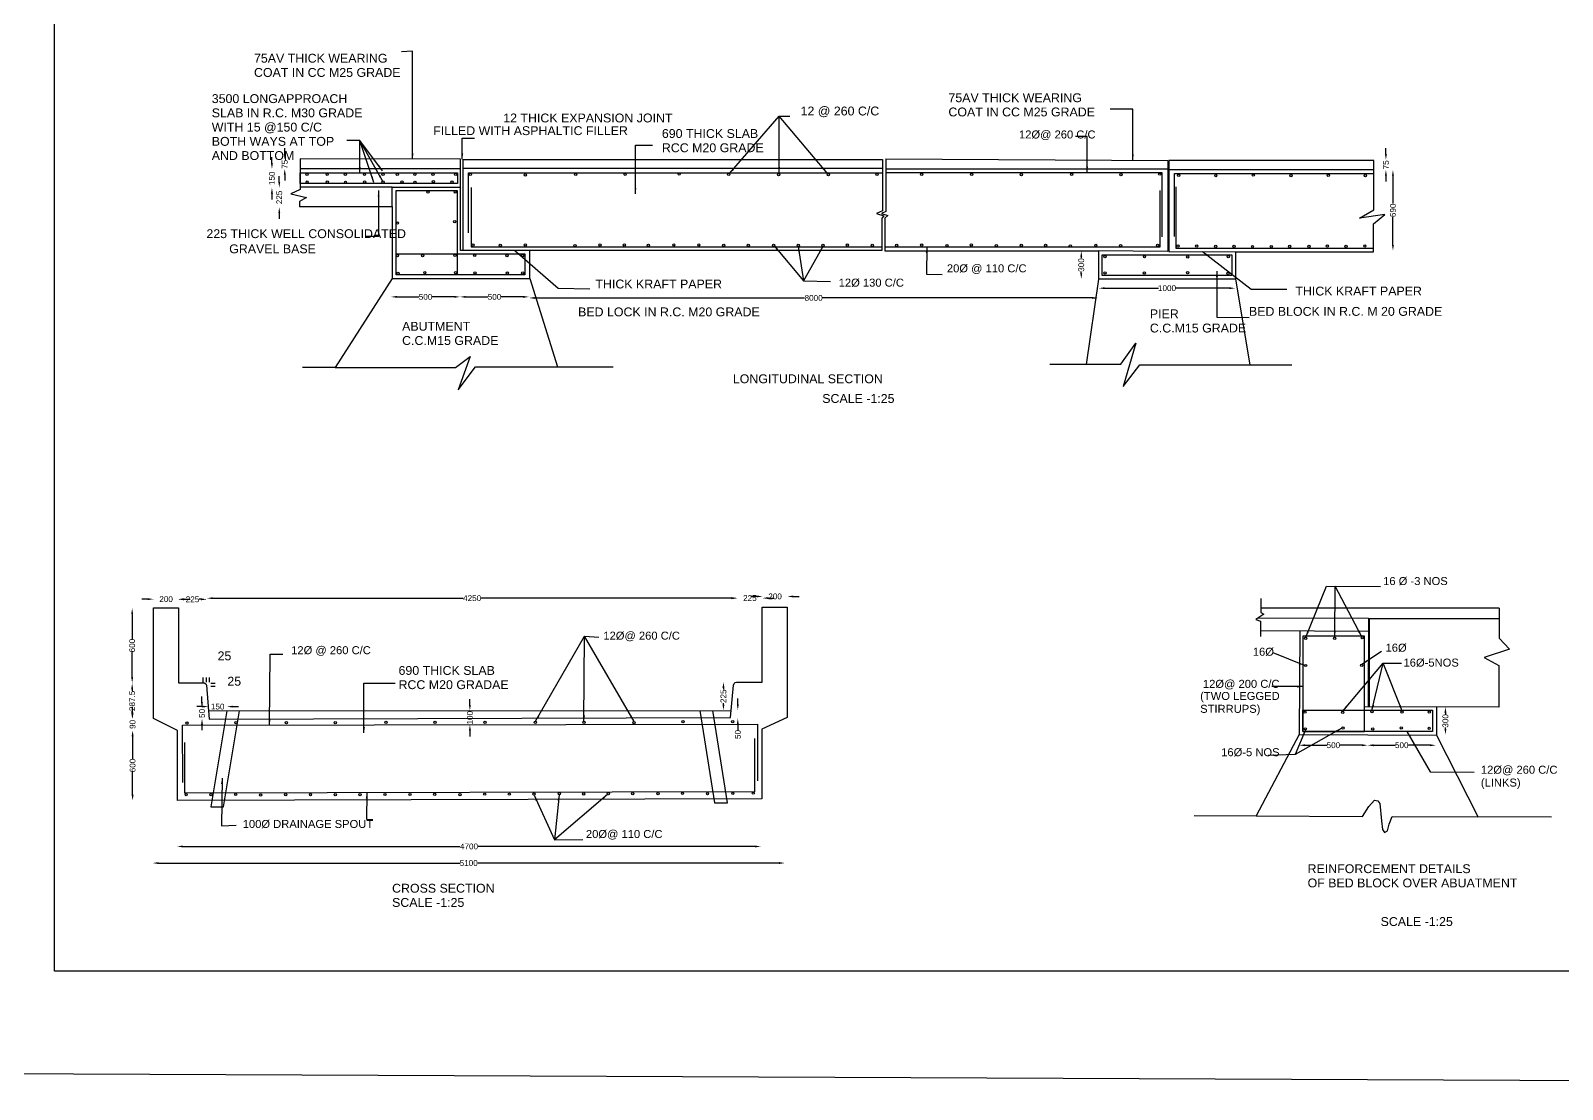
# Model space of a CAD drawing. Header units: metres. Extents: x 6 to 1509, y 1031 to 1740.
# Drawn here: x 300 to 826, y 1031 to 1395 of the extents above; entities that cross this region are included whole.
import ezdxf

# ---------------------------------------------------------------- set-up
doc = ezdxf.new("R2010")
doc.units = ezdxf.units.M
doc.header["$MEASUREMENT"] = 0
for name, color, linetype in [('DIMENSION', 7, 'Continuous'), ('DRAWING', 7, 'Continuous'), ('TEXT', 255, 'Continuous')]:
    doc.layers.add(name, color=color, linetype=linetype)
doc.styles.get("Standard").update_dxf_attribs({"font": 'ARIAL_1.TTF'})
doc.dimstyles.get("Standard").update_dxf_attribs({"dimtxt": 2, "dimasz": 2, "dimexe": 0.18, "dimexo": 0.0625, "dimgap": 0.09, "dimtad": 0, "dimdec": 0, "dimzin": 0, "dimdsep": 46, "dimtxsty": 'Standard', "dimcen": 0, "dimse1": 1, "dimse2": 1, "dimadec": 0, "dimazin": 0, "dimtfac": 1, "dimtdec": 0, "dimtofl": 0, "dimtmove": 0, "dimatfit": 3, "dimfxl": 0, "dimtolj": 1, "dimtzin": 0, "dimarcsym": 0})
picture_1 = doc.add_image_def('image1.jpg', size_in_pixel=(7220, 3381))

# ---------------------------------------------------------------- blocks, each defined once
blk = doc.blocks.new('*D11')
at = {"layer": 'Defpoints', "color": 0, "transparency": 16777216}
for p in [(385.26, 1340.69), (385.29, 1340.69), (385.26, 1333.96)]:
    blk.add_point(p, dxfattribs=at)
at = {"layer": 'DRAWING', "color": 0, "lineweight": -2, "transparency": 16777216}
for p, q in [((385.29, 1342.69), (385.29, 1344.69)), ((385.29, 1331.96), (385.29, 1329.96))]:
    blk.add_line(p, q, dxfattribs=at)
at = {"layer": 'DRAWING', "color": 0, "transparency": 16777216}
for points in [[(384.96, 1342.69), (385.63, 1342.69), (385.29, 1340.69)], [(384.96, 1331.96), (385.63, 1331.96), (385.29, 1333.96)]]:
    blk.add_solid(points, dxfattribs=at)
at = {"layer": 'DRAWING', "color": 0, "transparency": 16777216, "insert": (385.29, 1337.33), "char_height": 2, "attachment_point": 5, "rotation": 90}
blk.add_mtext('\\A1;225', dxfattribs=at)
blk = doc.blocks.new('*D12')
at = {"layer": 'Defpoints', "color": 0, "transparency": 16777216}
for p in [(382.78, 1347.14), (385.29, 1347.14), (385.29, 1340.69)]:
    blk.add_point(p, dxfattribs=at)
at = {"layer": 'DRAWING', "color": 0, "lineweight": -2, "transparency": 16777216}
for p, q in [((382.78, 1349.14), (382.78, 1351.14)), ((382.78, 1338.69), (382.78, 1336.69))]:
    blk.add_line(p, q, dxfattribs=at)
at = {"layer": 'DRAWING', "color": 0, "transparency": 16777216}
for points in [[(382.44, 1349.14), (383.11, 1349.14), (382.78, 1347.14)], [(382.44, 1338.69), (383.11, 1338.69), (382.78, 1340.69)]]:
    blk.add_solid(points, dxfattribs=at)
at = {"layer": 'DRAWING', "color": 0, "transparency": 16777216, "insert": (382.78, 1343.91), "char_height": 2, "attachment_point": 5, "rotation": 90}
blk.add_mtext('\\A1;150', dxfattribs=at)
blk = doc.blocks.new('*D13')
at = {"layer": 'Defpoints', "color": 0, "transparency": 16777216}
for p in [(385.29, 1350.3), (385.29, 1347.14), (387.17, 1350.3)]:
    blk.add_point(p, dxfattribs=at)
at = {"layer": 'DRAWING', "color": 0, "lineweight": -2, "transparency": 16777216}
for p, q in [((387.17, 1352.3), (387.17, 1354.3)), ((387.17, 1345.14), (387.17, 1343.14))]:
    blk.add_line(p, q, dxfattribs=at)
at = {"layer": 'DRAWING', "color": 0, "transparency": 16777216}
for points in [[(386.84, 1352.3), (387.51, 1352.3), (387.17, 1350.3)], [(386.84, 1345.14), (387.51, 1345.14), (387.17, 1347.14)]]:
    blk.add_solid(points, dxfattribs=at)
at = {"layer": 'DRAWING', "color": 0, "transparency": 16777216, "insert": (387.17, 1348.72), "char_height": 2, "attachment_point": 5, "rotation": 90}
blk.add_mtext('\\A1;75', dxfattribs=at)
blk = doc.blocks.new('*D14')
at = {"layer": 'Defpoints', "color": 0, "transparency": 16777216}
for p in [(423.7, 1303.35), (447.34, 1303.35), (447.34, 1303.2)]:
    blk.add_point(p, dxfattribs=at)
at = {"layer": 'DRAWING', "color": 0, "lineweight": -2, "transparency": 16777216}
for p, q in [((425.7, 1303.2), (433.23, 1303.2)), ((445.34, 1303.2), (437.82, 1303.2))]:
    blk.add_line(p, q, dxfattribs=at)
at = {"layer": 'DRAWING', "color": 0, "transparency": 16777216}
for points in [[(425.7, 1303.54), (425.7, 1302.87), (423.7, 1303.2)], [(445.34, 1303.54), (445.34, 1302.87), (447.34, 1303.2)]]:
    blk.add_solid(points, dxfattribs=at)
at = {"layer": 'DRAWING', "color": 0, "transparency": 16777216, "insert": (435.52, 1303.2), "char_height": 2, "attachment_point": 5}
blk.add_mtext('\\A1;500', dxfattribs=at)
blk = doc.blocks.new('*D15')
at = {"layer": 'Defpoints', "color": 0, "transparency": 16777216}
for p in [(447.34, 1303.35), (471.02, 1303.35), (471.02, 1303.2)]:
    blk.add_point(p, dxfattribs=at)
at = {"layer": 'DRAWING', "color": 0, "lineweight": -2, "transparency": 16777216}
for p, q in [((449.34, 1303.2), (456.89, 1303.2)), ((469.02, 1303.2), (461.48, 1303.2))]:
    blk.add_line(p, q, dxfattribs=at)
at = {"layer": 'DRAWING', "color": 0, "transparency": 16777216}
for points in [[(449.34, 1303.54), (449.34, 1302.87), (447.34, 1303.2)], [(469.02, 1303.54), (469.02, 1302.87), (471.02, 1303.2)]]:
    blk.add_solid(points, dxfattribs=at)
at = {"layer": 'DRAWING', "color": 0, "transparency": 16777216, "insert": (459.18, 1303.2), "char_height": 2, "attachment_point": 5}
blk.add_mtext('\\A1;500', dxfattribs=at)
blk = doc.blocks.new('*D16')
at = {"layer": 'Defpoints', "color": 0, "transparency": 16777216}
for p in [(471.02, 1303.35), (666.44, 1303.35), (666.44, 1302.83)]:
    blk.add_point(p, dxfattribs=at)
at = {"layer": 'DRAWING', "color": 0, "lineweight": -2, "transparency": 16777216}
for p, q in [((473.02, 1302.83), (565.65, 1302.83)), ((664.44, 1302.83), (571.8, 1302.83))]:
    blk.add_line(p, q, dxfattribs=at)
at = {"layer": 'DRAWING', "color": 0, "transparency": 16777216}
for points in [[(473.02, 1303.16), (473.02, 1302.5), (471.02, 1302.83)], [(664.44, 1303.16), (664.44, 1302.5), (666.44, 1302.83)]]:
    blk.add_solid(points, dxfattribs=at)
at = {"layer": 'DRAWING', "color": 0, "transparency": 16777216, "insert": (568.73, 1302.83), "char_height": 2, "attachment_point": 5}
blk.add_mtext('\\A1;8000', dxfattribs=at)
blk = doc.blocks.new('*D17')
at = {"layer": 'Defpoints', "color": 0, "transparency": 16777216}
for p in [(660.61, 1318.98), (660.61, 1318.98), (660.61, 1309.34)]:
    blk.add_point(p, dxfattribs=at)
at = {"layer": 'DRAWING', "color": 0, "lineweight": -2, "transparency": 16777216}
for p, q in [((660.61, 1316.98), (660.61, 1316.46)), ((660.61, 1311.34), (660.61, 1311.87))]:
    blk.add_line(p, q, dxfattribs=at)
at = {"layer": 'DRAWING', "color": 0, "transparency": 16777216}
for points in [[(660.28, 1316.98), (660.94, 1316.98), (660.61, 1318.98)], [(660.28, 1311.34), (660.94, 1311.34), (660.61, 1309.34)]]:
    blk.add_solid(points, dxfattribs=at)
at = {"layer": 'DRAWING', "color": 0, "transparency": 16777216, "insert": (660.61, 1314.16), "char_height": 2, "attachment_point": 5, "rotation": 90}
blk.add_mtext('\\A1;300', dxfattribs=at)
blk = doc.blocks.new('*D18')
at = {"layer": 'Defpoints', "color": 0, "transparency": 16777216}
for p in [(666.63, 1306.19), (713.47, 1306.19), (713.47, 1306.18)]:
    blk.add_point(p, dxfattribs=at)
at = {"layer": 'DRAWING', "color": 0, "lineweight": -2, "transparency": 16777216}
for p, q in [((668.63, 1306.18), (687.07, 1306.18)), ((711.47, 1306.18), (693.03, 1306.18))]:
    blk.add_line(p, q, dxfattribs=at)
at = {"layer": 'DRAWING', "color": 0, "transparency": 16777216}
for points in [[(668.63, 1306.52), (668.63, 1305.85), (666.63, 1306.18)], [(711.47, 1306.52), (711.47, 1305.85), (713.47, 1306.18)]]:
    blk.add_solid(points, dxfattribs=at)
at = {"layer": 'DRAWING', "color": 0, "transparency": 16777216, "insert": (690.05, 1306.18), "char_height": 2, "attachment_point": 5}
blk.add_mtext('\\A1;1000', dxfattribs=at)
blk = doc.blocks.new('*D19')
at = {"layer": 'Defpoints', "color": 0, "transparency": 16777216}
for p in [(767.54, 1346.79), (767.6, 1346.79), (767.54, 1319.04)]:
    blk.add_point(p, dxfattribs=at)
at = {"layer": 'DRAWING', "color": 0, "lineweight": -2, "transparency": 16777216}
for p, q in [((767.6, 1344.79), (767.6, 1335.22)), ((767.6, 1321.04), (767.6, 1330.61))]:
    blk.add_line(p, q, dxfattribs=at)
at = {"layer": 'DRAWING', "color": 0, "transparency": 16777216}
for points in [[(767.27, 1344.79), (767.93, 1344.79), (767.6, 1346.79)], [(767.27, 1321.04), (767.93, 1321.04), (767.6, 1319.04)]]:
    blk.add_solid(points, dxfattribs=at)
at = {"layer": 'DRAWING', "color": 0, "transparency": 16777216, "insert": (767.6, 1332.92), "char_height": 2, "attachment_point": 5, "rotation": 90}
blk.add_mtext('\\A1;690', dxfattribs=at)
blk = doc.blocks.new('*D20')
at = {"layer": 'Defpoints', "color": 0, "transparency": 16777216}
for p in [(765.19, 1350.27), (767.54, 1350.27), (767.54, 1346.79)]:
    blk.add_point(p, dxfattribs=at)
at = {"layer": 'DRAWING', "color": 0, "lineweight": -2, "transparency": 16777216}
for p, q in [((765.19, 1352.27), (765.19, 1354.27)), ((765.19, 1344.79), (765.19, 1342.79))]:
    blk.add_line(p, q, dxfattribs=at)
at = {"layer": 'DRAWING', "color": 0, "transparency": 16777216}
for points in [[(764.85, 1352.27), (765.52, 1352.27), (765.19, 1350.27)], [(764.85, 1344.79), (765.52, 1344.79), (765.19, 1346.79)]]:
    blk.add_solid(points, dxfattribs=at)
at = {"layer": 'DRAWING', "color": 0, "transparency": 16777216, "insert": (765.19, 1348.53), "char_height": 2, "attachment_point": 5, "rotation": 90}
blk.add_mtext('\\A1;75', dxfattribs=at)
blk = doc.blocks.new('*D21')
at = {"layer": 'Defpoints', "color": 0, "transparency": 16777216}
for p in [(334.63, 1154.37), (334.94, 1154.37), (334.63, 1130.24)]:
    blk.add_point(p, dxfattribs=at)
at = {"layer": 'DRAWING', "color": 0, "lineweight": -2, "transparency": 16777216}
for p, q in [((334.94, 1152.37), (334.94, 1144.6)), ((334.94, 1132.24), (334.94, 1140))]:
    blk.add_line(p, q, dxfattribs=at)
at = {"layer": 'DRAWING', "color": 0, "transparency": 16777216}
for points in [[(334.61, 1152.37), (335.28, 1152.37), (334.94, 1154.37)], [(334.61, 1132.24), (335.28, 1132.24), (334.94, 1130.24)]]:
    blk.add_solid(points, dxfattribs=at)
at = {"layer": 'DRAWING', "color": 0, "transparency": 16777216, "insert": (334.94, 1142.3), "char_height": 2, "attachment_point": 5, "rotation": 90}
blk.add_mtext('\\A1;600', dxfattribs=at)
blk = doc.blocks.new('*D22')
at = {"layer": 'Defpoints', "color": 0, "transparency": 16777216}
for p in [(334.94, 1158.47), (334.94, 1158.47), (334.94, 1154.37)]:
    blk.add_point(p, dxfattribs=at)
at = {"layer": 'DRAWING', "color": 0, "lineweight": -2, "transparency": 16777216}
for p, q in [((334.94, 1160.47), (334.94, 1162.47)), ((334.94, 1152.37), (334.94, 1150.37))]:
    blk.add_line(p, q, dxfattribs=at)
at = {"layer": 'DRAWING', "color": 0, "transparency": 16777216}
for points in [[(334.61, 1160.47), (335.28, 1160.47), (334.94, 1158.47)], [(334.61, 1152.37), (335.28, 1152.37), (334.94, 1154.37)]]:
    blk.add_solid(points, dxfattribs=at)
at = {"layer": 'DRAWING', "color": 0, "transparency": 16777216, "insert": (334.94, 1156.42), "char_height": 2, "attachment_point": 5, "rotation": 90}
blk.add_mtext('\\A1;90', dxfattribs=at)
blk = doc.blocks.new('*D23')
at = {"layer": 'Defpoints', "color": 0, "transparency": 16777216}
for p in [(334.8, 1170.5), (334.94, 1170.5), (334.94, 1158.47)]:
    blk.add_point(p, dxfattribs=at)
at = {"layer": 'DRAWING', "color": 0, "lineweight": -2, "transparency": 16777216}
for p, q in [((334.8, 1168.5), (334.8, 1167.98)), ((334.8, 1160.47), (334.8, 1161))]:
    blk.add_line(p, q, dxfattribs=at)
at = {"layer": 'DRAWING', "color": 0, "transparency": 16777216}
for points in [[(334.47, 1168.5), (335.13, 1168.5), (334.8, 1170.5)], [(334.47, 1160.47), (335.13, 1160.47), (334.8, 1158.47)]]:
    blk.add_solid(points, dxfattribs=at)
at = {"layer": 'DRAWING', "color": 0, "transparency": 16777216, "insert": (334.8, 1164.49), "char_height": 2, "attachment_point": 5, "rotation": 90}
blk.add_mtext('\\A1;287.5', dxfattribs=at)
blk = doc.blocks.new('*D24')
at = {"layer": 'Defpoints', "color": 0, "transparency": 16777216}
for p in [(334.8, 1196.31), (334.82, 1196.31), (334.82, 1170.64)]:
    blk.add_point(p, dxfattribs=at)
at = {"layer": 'DRAWING', "color": 0, "lineweight": -2, "transparency": 16777216}
for p, q in [((334.8, 1194.31), (334.8, 1185.78)), ((334.8, 1172.64), (334.8, 1181.17))]:
    blk.add_line(p, q, dxfattribs=at)
at = {"layer": 'DRAWING', "color": 0, "transparency": 16777216}
for points in [[(334.47, 1194.31), (335.13, 1194.31), (334.8, 1196.31)], [(334.47, 1172.64), (335.13, 1172.64), (334.8, 1170.64)]]:
    blk.add_solid(points, dxfattribs=at)
at = {"layer": 'DRAWING', "color": 0, "transparency": 16777216, "insert": (334.8, 1183.48), "char_height": 2, "attachment_point": 5, "rotation": 90}
blk.add_mtext('\\A1;600', dxfattribs=at)
blk = doc.blocks.new('*D25')
at = {"layer": 'Defpoints', "color": 0, "transparency": 16777216}
for p in [(342.16, 1199.42), (350.74, 1199.42), (350.74, 1199.42)]:
    blk.add_point(p, dxfattribs=at)
at = {"layer": 'DRAWING', "color": 0, "lineweight": -2, "transparency": 16777216}
for p, q in [((340.16, 1199.42), (338.16, 1199.42)), ((352.74, 1199.42), (354.74, 1199.42))]:
    blk.add_line(p, q, dxfattribs=at)
at = {"layer": 'DRAWING', "color": 0, "transparency": 16777216}
for points in [[(340.16, 1199.76), (340.16, 1199.09), (342.16, 1199.42)], [(352.74, 1199.76), (352.74, 1199.09), (350.74, 1199.42)]]:
    blk.add_solid(points, dxfattribs=at)
at = {"layer": 'DRAWING', "color": 0, "transparency": 16777216, "insert": (346.45, 1199.42), "char_height": 2, "attachment_point": 5}
blk.add_mtext('\\A1;200', dxfattribs=at)
blk = doc.blocks.new('*D26')
at = {"layer": 'Defpoints', "color": 0, "transparency": 16777216}
for p in [(350.55, 1199.45), (360.48, 1199.45), (360.48, 1199.36)]:
    blk.add_point(p, dxfattribs=at)
at = {"layer": 'DRAWING', "color": 0, "lineweight": -2, "transparency": 16777216}
for p, q in [((352.55, 1199.36), (353.19, 1199.36)), ((358.48, 1199.36), (357.84, 1199.36))]:
    blk.add_line(p, q, dxfattribs=at)
at = {"layer": 'DRAWING', "color": 0, "transparency": 16777216}
for points in [[(352.55, 1199.69), (352.55, 1199.02), (350.55, 1199.36)], [(358.48, 1199.69), (358.48, 1199.02), (360.48, 1199.36)]]:
    blk.add_solid(points, dxfattribs=at)
at = {"layer": 'DRAWING', "color": 0, "transparency": 16777216, "insert": (355.51, 1199.36), "char_height": 2, "attachment_point": 5}
blk.add_mtext('\\A1;225', dxfattribs=at)
blk = doc.blocks.new('*D27')
at = {"layer": 'Defpoints', "color": 0, "transparency": 16777216}
for p in [(360.48, 1199.36), (542.53, 1199.74), (542.53, 1199.36)]:
    blk.add_point(p, dxfattribs=at)
at = {"layer": 'DRAWING', "color": 0, "lineweight": -2, "transparency": 16777216}
for p, q in [((362.48, 1199.74), (448.39, 1199.74)), ((540.53, 1199.74), (454.62, 1199.74))]:
    blk.add_line(p, q, dxfattribs=at)
at = {"layer": 'DRAWING', "color": 0, "transparency": 16777216}
for points in [[(362.48, 1200.07), (362.48, 1199.41), (360.48, 1199.74)], [(540.53, 1200.07), (540.53, 1199.41), (542.53, 1199.74)]]:
    blk.add_solid(points, dxfattribs=at)
at = {"layer": 'DRAWING', "color": 0, "transparency": 16777216, "insert": (451.5, 1199.74), "char_height": 2, "attachment_point": 5}
blk.add_mtext('\\A1;4250', dxfattribs=at)
blk = doc.blocks.new('*D28')
at = {"layer": 'Defpoints', "color": 0, "transparency": 16777216}
for p in [(542.53, 1199.74), (551.18, 1199.79), (551.18, 1199.74)]:
    blk.add_point(p, dxfattribs=at)
at = {"layer": 'DRAWING', "color": 0, "lineweight": -2, "transparency": 16777216}
for p, q in [((540.53, 1199.79), (538.53, 1199.79)), ((553.18, 1199.79), (555.18, 1199.79))]:
    blk.add_line(p, q, dxfattribs=at)
at = {"layer": 'DRAWING', "color": 0, "transparency": 16777216}
for points in [[(540.53, 1200.12), (540.53, 1199.45), (542.53, 1199.79)], [(553.18, 1200.12), (553.18, 1199.45), (551.18, 1199.79)]]:
    blk.add_solid(points, dxfattribs=at)
at = {"layer": 'DRAWING', "color": 0, "transparency": 16777216, "insert": (546.86, 1199.79), "char_height": 2, "attachment_point": 5}
blk.add_mtext('\\A1;225', dxfattribs=at)
blk = doc.blocks.new('*D29')
at = {"layer": 'Defpoints', "color": 0, "transparency": 16777216}
for p in [(551.23, 1199.78), (559.76, 1200.35), (559.76, 1199.78)]:
    blk.add_point(p, dxfattribs=at)
at = {"layer": 'DRAWING', "color": 0, "lineweight": -2, "transparency": 16777216}
for p, q in [((549.23, 1200.35), (547.23, 1200.35)), ((561.76, 1200.35), (563.76, 1200.35))]:
    blk.add_line(p, q, dxfattribs=at)
at = {"layer": 'DRAWING', "color": 0, "transparency": 16777216}
for points in [[(549.23, 1200.68), (549.23, 1200.01), (551.23, 1200.35)], [(561.76, 1200.68), (561.76, 1200.01), (559.76, 1200.35)]]:
    blk.add_solid(points, dxfattribs=at)
at = {"layer": 'DRAWING', "color": 0, "transparency": 16777216, "insert": (555.5, 1200.35), "char_height": 2, "attachment_point": 5}
blk.add_mtext('\\A1;200', dxfattribs=at)
blk = doc.blocks.new('*D30')
at = {"layer": 'Defpoints', "color": 0, "transparency": 16777216}
for p in [(537.48, 1170.92), (537.78, 1170.92), (537.48, 1161.24)]:
    blk.add_point(p, dxfattribs=at)
at = {"layer": 'DRAWING', "color": 0, "lineweight": -2, "transparency": 16777216}
for p, q in [((537.78, 1168.92), (537.78, 1168.4)), ((537.78, 1163.24), (537.78, 1163.76))]:
    blk.add_line(p, q, dxfattribs=at)
at = {"layer": 'DRAWING', "color": 0, "transparency": 16777216}
for points in [[(537.44, 1168.92), (538.11, 1168.92), (537.78, 1170.92)], [(537.44, 1163.24), (538.11, 1163.24), (537.78, 1161.24)]]:
    blk.add_solid(points, dxfattribs=at)
at = {"layer": 'DRAWING', "color": 0, "transparency": 16777216, "insert": (537.78, 1166.08), "char_height": 2, "attachment_point": 5, "rotation": 90}
blk.add_mtext('\\A1;225', dxfattribs=at)
blk = doc.blocks.new('*D31')
at = {"layer": 'Defpoints', "color": 0, "transparency": 16777216}
for p in [(542.71, 1158.47), (542.9, 1161.35), (543.04, 1158.47)]:
    blk.add_point(p, dxfattribs=at)
at = {"layer": 'DRAWING', "color": 0, "lineweight": -2, "transparency": 16777216}
for p, q in [((542.71, 1163.35), (542.71, 1165.35)), ((542.71, 1156.47), (542.71, 1154.47))]:
    blk.add_line(p, q, dxfattribs=at)
at = {"layer": 'DRAWING', "color": 0, "transparency": 16777216}
for points in [[(542.37, 1163.35), (543.04, 1163.35), (542.71, 1161.35)], [(542.37, 1156.47), (543.04, 1156.47), (542.71, 1158.47)]]:
    blk.add_solid(points, dxfattribs=at)
at = {"layer": 'DRAWING', "color": 0, "transparency": 16777216, "insert": (542.71, 1152.95), "char_height": 2, "attachment_point": 5, "rotation": 90}
blk.add_mtext('\\A1;50', dxfattribs=at)
blk = doc.blocks.new('*D32')
at = {"layer": 'Defpoints', "color": 0, "transparency": 16777216}
for p in [(450.76, 1161.13), (450.74, 1156.29), (450.77, 1156.29)]:
    blk.add_point(p, dxfattribs=at)
at = {"layer": 'DRAWING', "color": 0, "lineweight": -2, "transparency": 16777216}
for p, q in [((450.74, 1163.13), (450.74, 1165.13)), ((450.74, 1154.29), (450.74, 1152.29))]:
    blk.add_line(p, q, dxfattribs=at)
at = {"layer": 'DRAWING', "color": 0, "transparency": 16777216}
for points in [[(450.4, 1163.13), (451.07, 1163.13), (450.74, 1161.13)], [(450.4, 1154.29), (451.07, 1154.29), (450.74, 1156.29)]]:
    blk.add_solid(points, dxfattribs=at)
at = {"layer": 'DRAWING', "color": 0, "transparency": 16777216, "insert": (450.74, 1158.71), "char_height": 2, "attachment_point": 5, "rotation": 90}
blk.add_mtext('\\A1;100', dxfattribs=at)
blk = doc.blocks.new('*D33')
at = {"layer": 'Defpoints', "color": 0, "transparency": 16777216}
for p in [(358.6, 1161.97), (358.6, 1158.38), (358.77, 1158.38)]:
    blk.add_point(p, dxfattribs=at)
at = {"layer": 'DRAWING', "color": 0, "lineweight": -2, "transparency": 16777216}
for p, q in [((358.77, 1163.97), (358.77, 1165.97)), ((358.77, 1156.38), (358.77, 1154.38))]:
    blk.add_line(p, q, dxfattribs=at)
at = {"layer": 'DRAWING', "color": 0, "transparency": 16777216}
for points in [[(358.44, 1163.97), (359.1, 1163.97), (358.77, 1161.97)], [(358.44, 1156.38), (359.1, 1156.38), (358.77, 1158.38)]]:
    blk.add_solid(points, dxfattribs=at)
at = {"layer": 'DRAWING', "color": 0, "transparency": 16777216, "insert": (358.77, 1160.17), "char_height": 2, "attachment_point": 5, "rotation": 90}
blk.add_mtext('\\A1;50', dxfattribs=at)
blk = doc.blocks.new('*D34')
at = {"layer": 'Defpoints', "color": 0, "transparency": 16777216}
for p in [(360.96, 1162.11), (367.34, 1162.53), (367.34, 1162.11)]:
    blk.add_point(p, dxfattribs=at)
at = {"layer": 'DRAWING', "color": 0, "lineweight": -2, "transparency": 16777216}
for p, q in [((358.96, 1162.53), (356.96, 1162.53)), ((369.34, 1162.53), (371.34, 1162.53))]:
    blk.add_line(p, q, dxfattribs=at)
at = {"layer": 'DRAWING', "color": 0, "transparency": 16777216}
for points in [[(358.96, 1162.86), (358.96, 1162.19), (360.96, 1162.53)], [(369.34, 1162.86), (369.34, 1162.19), (367.34, 1162.53)]]:
    blk.add_solid(points, dxfattribs=at)
at = {"layer": 'DRAWING', "color": 0, "transparency": 16777216, "insert": (364.15, 1162.53), "char_height": 2, "attachment_point": 5}
blk.add_mtext('\\A1;150', dxfattribs=at)
blk = doc.blocks.new('*D35')
at = {"layer": 'Defpoints', "color": 0, "transparency": 16777216}
for p in [(735.39, 1149.36), (758.93, 1149.36), (758.93, 1149.26)]:
    blk.add_point(p, dxfattribs=at)
at = {"layer": 'DRAWING', "color": 0, "lineweight": -2, "transparency": 16777216}
for p, q in [((737.39, 1149.26), (744.87, 1149.26)), ((756.93, 1149.26), (749.46, 1149.26))]:
    blk.add_line(p, q, dxfattribs=at)
at = {"layer": 'DRAWING', "color": 0, "transparency": 16777216}
for points in [[(737.39, 1149.59), (737.39, 1148.92), (735.39, 1149.26)], [(756.93, 1149.59), (756.93, 1148.92), (758.93, 1149.26)]]:
    blk.add_solid(points, dxfattribs=at)
at = {"layer": 'DRAWING', "color": 0, "transparency": 16777216, "insert": (747.16, 1149.26), "char_height": 2, "attachment_point": 5}
blk.add_mtext('\\A1;500', dxfattribs=at)
blk = doc.blocks.new('*D36')
at = {"layer": 'Defpoints', "color": 0, "transparency": 16777216}
for p in [(758.93, 1149.36), (782.31, 1149.36), (782.31, 1149.26)]:
    blk.add_point(p, dxfattribs=at)
at = {"layer": 'DRAWING', "color": 0, "lineweight": -2, "transparency": 16777216}
for p, q in [((760.93, 1149.26), (768.32, 1149.26)), ((780.31, 1149.26), (772.92, 1149.26))]:
    blk.add_line(p, q, dxfattribs=at)
at = {"layer": 'DRAWING', "color": 0, "transparency": 16777216}
for points in [[(760.93, 1149.59), (760.93, 1148.92), (758.93, 1149.26)], [(780.31, 1149.59), (780.31, 1148.92), (782.31, 1149.26)]]:
    blk.add_solid(points, dxfattribs=at)
at = {"layer": 'DRAWING', "color": 0, "transparency": 16777216, "insert": (770.62, 1149.26), "char_height": 2, "attachment_point": 5}
blk.add_mtext('\\A1;500', dxfattribs=at)
blk = doc.blocks.new('*D37')
at = {"layer": 'Defpoints', "color": 0, "transparency": 16777216}
for p in [(785.62, 1162.38), (785.62, 1162.38), (785.58, 1152.86)]:
    blk.add_point(p, dxfattribs=at)
at = {"layer": 'DRAWING', "color": 0, "lineweight": -2, "transparency": 16777216}
for p, q in [((785.62, 1160.38), (785.62, 1159.92)), ((785.62, 1154.86), (785.62, 1155.33))]:
    blk.add_line(p, q, dxfattribs=at)
at = {"layer": 'DRAWING', "color": 0, "transparency": 16777216}
for points in [[(785.29, 1160.38), (785.95, 1160.38), (785.62, 1162.38)], [(785.29, 1154.86), (785.95, 1154.86), (785.62, 1152.86)]]:
    blk.add_solid(points, dxfattribs=at)
at = {"layer": 'DRAWING', "color": 0, "transparency": 16777216, "insert": (785.62, 1157.62), "char_height": 2, "attachment_point": 5, "rotation": 90}
blk.add_mtext('\\A1;300', dxfattribs=at)
blk = doc.blocks.new('*D46')
at = {"layer": 'Defpoints', "color": 0, "transparency": 16777216}
for p in [(350.24, 1114.05), (550.64, 1114.5), (550.64, 1114.05)]:
    blk.add_point(p, dxfattribs=at)
at = {"layer": 'DRAWING', "color": 0, "lineweight": -2, "transparency": 16777216}
for p, q in [((352.24, 1114.5), (447.33, 1114.5)), ((548.64, 1114.5), (453.55, 1114.5))]:
    blk.add_line(p, q, dxfattribs=at)
at = {"layer": 'DRAWING', "color": 0, "transparency": 16777216}
for points in [[(352.24, 1114.83), (352.24, 1114.17), (350.24, 1114.5)], [(548.64, 1114.83), (548.64, 1114.17), (550.64, 1114.5)]]:
    blk.add_solid(points, dxfattribs=at)
at = {"layer": 'DRAWING', "color": 0, "transparency": 16777216, "insert": (450.44, 1114.5), "char_height": 2, "attachment_point": 5}
blk.add_mtext('\\A1;4700', dxfattribs=at)
blk = doc.blocks.new('*D47')
at = {"layer": 'Defpoints', "color": 0, "transparency": 16777216}
for p in [(341.82, 1109.33), (341.82, 1108.81), (558.84, 1109.33)]:
    blk.add_point(p, dxfattribs=at)
at = {"layer": 'DRAWING', "color": 0, "lineweight": -2, "transparency": 16777216}
for p, q in [((343.82, 1108.81), (447.26, 1108.81)), ((556.84, 1108.81), (453.41, 1108.81))]:
    blk.add_line(p, q, dxfattribs=at)
at = {"layer": 'DRAWING', "color": 0, "transparency": 16777216}
for points in [[(343.82, 1109.15), (343.82, 1108.48), (341.82, 1108.81)], [(556.84, 1109.15), (556.84, 1108.48), (558.84, 1108.81)]]:
    blk.add_solid(points, dxfattribs=at)
at = {"layer": 'DRAWING', "color": 0, "transparency": 16777216, "insert": (450.33, 1108.81), "char_height": 2, "attachment_point": 5}
blk.add_mtext('\\A1;5100', dxfattribs=at)

msp = doc.modelspace()

# ---------------------------------------------------------------- linework, layer by layer
at = {"layer": 'DRAWING'}
for points in [[(308.14, 1706.56), (1237.55, 1706.56), (1237.55, 1071.65), (308.14, 1071.65)], [(392.42, 1345.77), (446.49, 1345.77), (446.49, 1342.08), (392.42, 1342.08)], [(425.38, 1339.74), (446.37, 1339.74), (446.37, 1310.78), (425.38, 1310.78)], [(425.38, 1317.96), (469.58, 1317.96), (469.58, 1310.73), (425.38, 1310.73)], [(667.74, 1317.66), (712.35, 1317.66), (712.35, 1310.58), (667.74, 1310.58)], [(736.68, 1154.02), (757.84, 1154.02), (757.84, 1186.72), (736.68, 1186.72)], [(736.68, 1161.33), (781.23, 1161.33), (781.23, 1154.02), (736.68, 1154.02)]]:
    msp.add_lwpolyline(points, close=True, dxfattribs=at)
for points in [[(392.42, 1350.65), (392.42, 1340.04), (389.28, 1338.63), (394.62, 1337.38), (392.19, 1336), (392.19, 1334.25), (424.06, 1334.25), (424.06, 1340.91), (392.42, 1340.91)], [(424.06, 1309.5), (471.32, 1309.5), (471.32, 1319.1), (447.54, 1319.1), (447.54, 1350.43), (392.42, 1350.65)], [(392.42, 1347.24), (447.54, 1347.24)], [(448.33, 1350.42), (448.33, 1319.1)], [(448.33, 1350.42), (592.35, 1350.42), (592.35, 1332.75), (590.36, 1331.8), (592.88, 1330.98), (592.11, 1330.19), (592.11, 1319.11), (471.32, 1319.11)], [(592.35, 1347.24), (448.33, 1347.24)], [(593.5, 1350.64), (593.5, 1332.57), (592, 1331.84), (594.18, 1331.14), (593.21, 1330.18), (593.21, 1318.98), (666.52, 1318.98), (666.52, 1309.33), (662.29, 1279.98)], [(593.5, 1350.64), (690.36, 1350.07)], [(690.36, 1347.04), (593.5, 1347.04)], [(690.36, 1350.07), (690.36, 1318.84), (666.52, 1318.98)], [(718.62, 1279.88), (713.7, 1309.32), (713.7, 1318.71), (760.93, 1318.71), (760.93, 1328.27), (764.86, 1331.49), (756.13, 1330.23), (761.06, 1333.13), (761.06, 1350.07), (690.72, 1350.07), (690.72, 1318.81), (713.7, 1318.71)], [(761.06, 1346.86), (690.72, 1346.86)], [(424.06, 1340.91), (447.54, 1340.91)], [(450.23, 1325.21), (450.23, 1345.79), (592.35, 1345.79)], [(593.5, 1345.87), (688.24, 1345.87), (688.24, 1323.81)], [(692.58, 1323.95), (692.58, 1345.55), (761.06, 1345.55)], [(760.93, 1319.86), (693.23, 1319.86), (693.23, 1340.97)], [(451.13, 1340.79), (451.13, 1320.35), (592.11, 1320.35)], [(687.56, 1339.77), (687.56, 1320.23), (593.21, 1320.23)], [(424.06, 1334.25), (424.06, 1309.5), (404.5, 1278.97), (393.28, 1278.97)], [(471.32, 1309.5), (480.77, 1279.24)], [(713.7, 1309.32), (666.52, 1309.32)], [(649.77, 1280.11), (674.15, 1280.11), (679.29, 1287.33), (674.99, 1272.46), (680.7, 1279.88), (732.91, 1279.88)], [(404.5, 1278.97), (445.75, 1278.97), (450.8, 1282.78), (446.74, 1271.34), (452.68, 1279.24), (499.95, 1279.24)], [(722.23, 1199.65), (722.23, 1194.87), (723.24, 1194.31), (720.57, 1192.49), (722.13, 1191.84), (722.13, 1186.63)], [(342.11, 1196.44), (350.7, 1196.44), (350.7, 1170.67), (359.51, 1170.64), (360.03, 1170.38), (360.37, 1169.93), (361.25, 1158.26), (540.25, 1158.73), (541.24, 1169.86), (541.44, 1170.42), (541.8, 1170.75), (542.22, 1170.87), (551.08, 1170.87), (551.08, 1196.68), (559.6, 1196.68), (559.6, 1158.76), (550.92, 1154.83), (550.92, 1130.83), (350.37, 1130.26), (350.37, 1154.33), (342.07, 1158.47), (342.11, 1196.44)], [(804.06, 1196.27), (722.23, 1196.27)], [(804.06, 1196.27), (804.06, 1186.05), (807.67, 1182.25), (798.88, 1179.44), (803.93, 1176.66), (803.93, 1162.32), (757.77, 1162.48)], [(735.65, 1188.56), (735.38, 1152.94), (720.6, 1124.98)], [(721.32, 1193), (759.17, 1192.85), (759.06, 1162.48)], [(722.13, 1188.61), (759.16, 1188.48)], [(759.53, 1162.48), (759.53, 1192.82), (804.06, 1192.82)], [(359.06, 1172.49), (359.06, 1170.88)], [(360.15, 1172.49), (360.15, 1170.88)], [(361.22, 1172.49), (361.22, 1170.88)], [(361.78, 1170.6), (363.25, 1170.6)], [(361.78, 1169.57), (363.25, 1169.57)], [(782.59, 1162.39), (782.52, 1152.75), (796.88, 1124.61)], [(361.04, 1161.02), (540.47, 1161.24)], [(367.35, 1161.03), (361.77, 1128.12), (366.1, 1128.12), (371.66, 1161.03)], [(529.66, 1161.23), (534.67, 1129.5), (539.15, 1129.5), (534.18, 1161.23)], [(352.14, 1136.51), (352.13, 1156.11), (549.47, 1156.48), (549.45, 1136.99)], [(548.42, 1151.54), (548.42, 1133.23), (352.83, 1132.81), (352.83, 1150.18)], [(735.38, 1152.94), (782.52, 1152.75)], [(699.38, 1125.12), (720.6, 1124.98), (757.18, 1124.84), (759.34, 1128.19), (761.23, 1130.39), (762.43, 1130.19), (763.07, 1129.23), (763.71, 1123.28), (763.99, 1120.36), (764.75, 1119.32), (765.75, 1119.88), (766.31, 1122.12), (767.35, 1124.84), (822.08, 1124.64)]]:
    msp.add_lwpolyline(points, dxfattribs=at)
for centre in [(394.86, 1345.32), (394.87, 1342.64), (401.74, 1345.32), (401.75, 1342.64), (408.02, 1345.26), (408.03, 1342.59), (414.56, 1345.32), (414.57, 1342.65), (420.93, 1345.32), (420.95, 1342.64), (425.79, 1345.27), (427.39, 1342.65), (431.84, 1345.26), (431.85, 1342.59), (438.11, 1345.23), (438.19, 1342.76), (444.6, 1342.62), (445.88, 1345.24), (450.87, 1345.24), (469.8, 1345.08), (487.06, 1345.23), (504.03, 1345.26), (522.58, 1345.36), (539.57, 1345.26), (556.71, 1345.2), (573.83, 1345.2), (590.48, 1345.3), (605.87, 1345.27), (623, 1345.23), (640.04, 1345.14), (657.28, 1345.27), (674.2, 1345.21), (687.53, 1345.34), (694.05, 1344.95), (706.8, 1344.81), (719.64, 1344.99), (732.58, 1344.85), (745.4, 1344.95), (758.13, 1344.78), (436.4, 1339.18), (445.68, 1339.23), (425.88, 1328.55), (445.51, 1329.05), (451.85, 1320.99), (461.14, 1320.93), (469.8, 1321.04), (486.8, 1320.82), (495.4, 1321.02), (503.76, 1321.05), (512.01, 1320.93), (520.75, 1321.03), (529.33, 1321.03), (537.89, 1320.9), (546.31, 1320.91), (555.01, 1320.91), (563.44, 1320.94), (571.95, 1320.9), (580.33, 1320.97), (588.87, 1320.87), (597.27, 1320.91), (605.79, 1320.98), (614.51, 1320.84), (622.89, 1321.05), (631.5, 1320.77), (640, 1320.86), (648.36, 1320.86), (656.87, 1320.71), (665.61, 1320.91), (674.11, 1320.81), (686.83, 1320.9), (693.81, 1320.63), (700.26, 1320.65), (706.78, 1320.56), (713.05, 1320.6), (719.39, 1320.5), (725.84, 1320.5), (732.18, 1320.6), (738.75, 1320.6), (745.12, 1320.67), (751.5, 1320.57), (757.95, 1320.64), (425.85, 1317.37), (434.48, 1317.31), (445.64, 1317.45), (452.4, 1317.41), (463.46, 1317.38), (468.9, 1317.31), (668.71, 1317.02), (682.31, 1316.99), (697.14, 1316.91), (711.05, 1316.97), (426.05, 1311.3), (435.27, 1311.47), (445.83, 1311.47), (452.5, 1311.44), (463.62, 1311.37), (468.87, 1311.44), (668.79, 1311.44), (682.28, 1311.44), (697.11, 1311.49), (711, 1311.32), (737.66, 1185.97), (747.61, 1185.97), (757.07, 1186.14), (737.64, 1176.64), (756.9, 1176.68), (353.62, 1156.85), (370.46, 1157.03), (387.74, 1157), (404.51, 1157), (421.92, 1157.12), (438.76, 1157.17), (455.93, 1157.08), (473.21, 1157.11), (489.89, 1157.08), (507.07, 1157.06), (523.89, 1157.31), (540.96, 1157.38), (737.43, 1160.61), (750.35, 1160.6), (760.4, 1160.75), (770.74, 1160.64), (780.08, 1160.64), (737.55, 1154.9), (750.5, 1155.15), (760.66, 1154.85), (770.44, 1155.19), (780.04, 1155.11), (353.33, 1132.26), (361.91, 1132.29), (370.3, 1132.35), (378.91, 1132.17), (387.52, 1132.28), (396.02, 1132.28), (404.54, 1132.25), (413.05, 1132.25), (421.56, 1132.35), (430.2, 1132.35), (438.67, 1132.42), (447.36, 1132.33), (455.83, 1132.46), (464.3, 1132.46), (472.75, 1132.5), (481.42, 1132.62), (489.75, 1132.56), (498.28, 1132.59), (506.64, 1132.59), (515.35, 1132.59), (523.72, 1132.71), (532.3, 1132.62), (541, 1132.74), (547.99, 1132.81)]:
    msp.add_circle(centre, 0.394, dxfattribs=at)

# ---------------------------------------------------------------- texts
at = {"layer": 'TEXT'}
for s, height, p in [('75AV THICK WEARING ', 3.0429, (376.62, 1383.62)), ('COAT IN CC M25 GRADE', 3.0429, (376.62, 1378.74)), ('3500 LONGAPPROACH', 3.0429, (362.12, 1369.75)), ('75AV THICK WEARING ', 3.0429, (615.01, 1370.05)), ('SLAB IN R.C. M30 GRADE', 3.0429, (362.12, 1364.86)), ('12 @ 260 C/C', 3.0429, (564.26, 1365.5)), ('COAT IN CC M25 GRADE', 3.0429, (615.01, 1365.17)), ('WITH 15 @150 C/C', 3.0429, (362.12, 1359.97)), ('12 THICK EXPANSION JOINT', 3.0429, (462.18, 1363.11)), ('BOTH WAYS AT TOP ', 3.0429, (362.12, 1355.08)), ('FILLED WITH ASPHALTIC FILLER', 3.0429, (438.14, 1358.75)), ('690 THICK SLAB', 3.0429, (516.64, 1357.77)), ('12Ø@ 260 C/C', 2.7466, (639.23, 1357.59)), ('AND BOTTOM', 3.043, (362.12, 1350.2)), ('RCC M20 GRADE', 3.0429, (516.64, 1352.88)), ('225 THICK WELL CONSOLIDATED', 3.0429, (360.29, 1323.38)), ('GRAVEL BASE', 3.0429, (368.11, 1318.17)), ('12Ø 130 C/C', 2.7466, (577.34, 1306.72)), ('20Ø @ 110 C/C', 2.7466, (614.48, 1311.63)), ('THICK KRAFT PAPER', 3.0429, (493.82, 1306.1)), ('THICK KRAFT PAPER', 3.0429, (734.1, 1303.68)), ('BED LOCK IN R.C. M20 GRADE', 3.0429, (487.88, 1296.52)), ('PIER', 3.043, (684.16, 1295.87)), ('BED BLOCK IN R.C. M 20 GRADE', 3.0429, (718.17, 1296.7)), ('ABUTMENT ', 3.043, (427.46, 1291.59)), ('C.C.M15 GRADE', 3.0429, (684.16, 1290.98)), ('C.C.M15 GRADE', 3.0429, (427.46, 1286.7)), ('LONGITUDINAL SECTION', 3.0429, (541, 1273.56)), ('SCALE -1:25', 3.0429, (571.69, 1266.79)), ('16 Ø -3 NOS', 2.7466, (764.24, 1204.26)), ('12Ø@ 260 C/C', 2.7466, (496.55, 1185.51)), ('12Ø @ 260 C/C', 2.7466, (389.38, 1180.52)), ('16Ø ', 2.747, (765.07, 1181.38)), ('25', 3.043, (364.12, 1178.42)), ('16Ø', 2.747, (719.5, 1179.99)), ('16Ø-5NOS', 2.747, (771.24, 1176.26)), ('25', 3.043, (367.48, 1169.71)), ('690 THICK SLAB', 3.0429, (426.24, 1173.42)), ('RCC M20 GRADAE', 3.0429, (426.24, 1168.53)), ('(TWO LEGGED', 2.7466, (701.43, 1164.81)), ('12Ø@ 200 C/C', 2.7466, (702.38, 1168.97)), ('STIRRUPS)', 2.747, (701.43, 1160.39)), ('16Ø-5 NOS', 2.747, (708.64, 1145.49)), ('12Ø@ 260 C/C', 2.7466, (797.79, 1139.48)), ('(LINKS)', 2.747, (797.79, 1135.07)), ('100Ø DRAINAGE SPOUT', 2.7466, (372.75, 1120.86)), ('20Ø@ 110 C/C', 2.7466, (490.57, 1117.41)), ('REINFORCEMENT DETAILS', 3.0429, (738.3, 1105.35)), ('CROSS SECTION ', 3.0429, (424.02, 1098.64)), ('OF BED BLOCK OVER ABUATMENT', 3.0429, (738.3, 1100.46)), ('SCALE -1:25', 3.0429, (424.02, 1093.76)), ('SCALE -1:25', 3.0429, (763.36, 1087.2))]:
    msp.add_text(s, height=height, dxfattribs=at).set_placement(p)

# ---------------------------------------------------------------- dimensions: what is measured, and where the dimension line sits
at = {"layer": 'DRAWING'}
for base, p1, p2, text, picture, middle in [((387.17, 1350.3), (385.29, 1347.14), (385.29, 1350.3), '75', '*D13', (387.17, 1348.72)), ((765.19, 1350.27), (767.54, 1346.79), (767.54, 1350.27), '75', '*D20', (765.19, 1348.53)), ((382.78, 1347.14), (385.29, 1340.69), (385.29, 1347.14), '150', '*D12', (382.78, 1343.91)), ((767.6, 1346.79), (767.54, 1319.04), (767.54, 1346.79), '690', '*D19', (767.6, 1332.92)), ((385.29, 1340.69), (385.26, 1333.96), (385.26, 1340.69), '225', '*D11', (385.29, 1337.33)), ((660.61, 1318.98), (660.61, 1309.34), (660.61, 1318.98), '300', '*D17', (660.61, 1314.16)), ((334.8, 1196.31), (334.82, 1170.64), (334.82, 1196.31), '600', '*D24', (334.8, 1183.48)), ((334.8, 1170.5), (334.94, 1158.47), (334.94, 1170.5), '287.5', '*D23', (334.8, 1164.49)), ((537.78, 1170.92), (537.48, 1161.24), (537.48, 1170.92), '225', '*D30', (537.78, 1166.08)), ((334.94, 1158.47), (334.94, 1154.37), (334.94, 1158.47), '90', '*D22', (334.94, 1156.42)), ((358.77, 1158.38), (358.6, 1161.97), (358.6, 1158.38), '50', '*D33', (358.77, 1160.17)), ((450.74, 1156.29), (450.76, 1161.13), (450.77, 1156.29), '100', '*D32', (450.74, 1158.71)), ((542.71, 1158.47), (542.9, 1161.35), (543.04, 1158.47), '50', '*D31', (542.71, 1152.95)), ((785.62, 1162.38), (785.58, 1152.86), (785.62, 1162.38), '300', '*D37', (785.62, 1157.62)), ((334.94, 1154.37), (334.63, 1130.24), (334.63, 1154.37), '600', '*D21', (334.94, 1142.3))]:
    dim = msp.add_linear_dim(base=base, p1=p1, p2=p2, angle=90, text=text, dimstyle='Standard', dxfattribs=at)
    dim.commit()
    dim.dimension.update_dxf_attribs({"geometry": picture, "text_midpoint": middle})
for base, p1, p2, text, picture, middle in [((447.34, 1303.2), (423.7, 1303.35), (447.34, 1303.35), '500', '*D14', (435.52, 1303.2)), ((471.02, 1303.2), (447.34, 1303.35), (471.02, 1303.35), '500', '*D15', (459.18, 1303.2)), ((666.44, 1302.83), (471.02, 1303.35), (666.44, 1303.35), '8000', '*D16', (568.73, 1302.83)), ((713.47, 1306.18), (666.63, 1306.19), (713.47, 1306.19), '1000', '*D18', (690.05, 1306.18)), ((350.74, 1199.42), (342.16, 1199.42), (350.74, 1199.42), '200', '*D25', (346.45, 1199.42)), ((360.48, 1199.36), (350.55, 1199.45), (360.48, 1199.45), '225', '*D26', (355.51, 1199.36)), ((542.53, 1199.74), (360.48, 1199.36), (542.53, 1199.36), '4250', '*D27', (451.5, 1199.74)), ((551.18, 1199.79), (542.53, 1199.74), (551.18, 1199.74), '225', '*D28', (546.86, 1199.79)), ((559.76, 1200.35), (551.23, 1199.78), (559.76, 1199.78), '200', '*D29', (555.5, 1200.35)), ((367.34, 1162.53), (360.96, 1162.11), (367.34, 1162.11), '150', '*D34', (364.15, 1162.53)), ((758.93, 1149.26), (735.39, 1149.36), (758.93, 1149.36), '500', '*D35', (747.16, 1149.26)), ((782.31, 1149.26), (758.93, 1149.36), (782.31, 1149.36), '500', '*D36', (770.62, 1149.26)), ((550.64, 1114.5), (350.24, 1114.05), (550.64, 1114.05), '4700', '*D46', (450.44, 1114.5)), ((341.82, 1108.81), (558.84, 1109.33), (341.82, 1109.33), '5100', '*D47', (450.33, 1108.81))]:
    dim = msp.add_linear_dim(base=base, p1=p1, p2=p2, text=text, dimstyle='Standard', dxfattribs=at)
    dim.commit()
    dim.dimension.update_dxf_attribs({"geometry": picture, "text_midpoint": middle})

# ---------------------------------------------------------------- pictures from other files: only their frames are drawn
at = {"layer": 'DIMENSION'}
image = msp.add_image(picture_1, insert=(6.38, 1037.68), size_in_units=(1500, 702.42), rotation=-0.25124, dxfattribs=dict(at, fade=35))
image.dxf.flags = 7

# ---------------------------------------------------------------- leaders
at = {"layer": 'DRAWING'}
for points in [[(431.07, 1350.49), (431.07, 1387.53), (427.25, 1387.31)], [(678.33, 1350.14), (678.33, 1367.67), (670.56, 1367.67)], [(539.86, 1345.53), (556.89, 1365.25)], [(556.89, 1345.79), (556.89, 1365.25)], [(573.57, 1345.5), (556.89, 1365.25), (560.53, 1365.25)], [(420.72, 1346.51), (412.95, 1356.86), (408.48, 1356.86)], [(412.91, 1345.84), (412.95, 1356.86)], [(417.76, 1342.5), (412.95, 1356.86)], [(420.75, 1342.99), (412.95, 1356.86)], [(448.11, 1350.45), (448.11, 1357.73), (452.3, 1357.73)], [(662.6, 1345.87), (662.6, 1358.29), (658.61, 1358.29)], [(507.57, 1338.6), (507.57, 1355.27), (513.41, 1355.27)], [(419.4, 1339.68), (419.4, 1323.99), (415.09, 1323.99)], [(555.26, 1320.61), (565.31, 1308.71), (574.5, 1308.43)], [(563.44, 1320.55), (565.31, 1308.71)], [(571.86, 1320.52), (565.31, 1308.71)], [(607.59, 1320.23), (607.43, 1310.95), (612.85, 1310.88)], [(466.14, 1319.1), (480.98, 1306.14), (491.93, 1306)], [(702.21, 1318.76), (718.91, 1305.84), (731.13, 1305.8)], [(707.17, 1312.06), (707.17, 1296.19), (718.25, 1296.07)], [(737.66, 1186.37), (744.82, 1203.9), (763.34, 1203.71)], [(747.61, 1186.37), (747.79, 1203.87)], [(756.89, 1186.49), (747.79, 1203.87)], [(473.31, 1157.49), (490.1, 1186.73)], [(489.89, 1157.48), (490.1, 1186.73), (494.97, 1186.34)], [(507.07, 1157.45), (490.1, 1186.73)], [(381.96, 1156.16), (382.15, 1180.49), (386.55, 1180.49)], [(737.24, 1176.64), (726.44, 1181.02)], [(756.95, 1177.07), (763.69, 1181.53)], [(750.35, 1161), (764.25, 1177.48)], [(760.4, 1161.15), (764.25, 1177.48), (770.58, 1177.4)], [(770.74, 1161.03), (764.25, 1177.48)], [(414.37, 1153.52), (414.37, 1170.53), (425.1, 1170.53)], [(736.68, 1169.38), (726, 1169.38)], [(750.11, 1155.15), (734.03, 1146.1), (724.75, 1145.77)], [(737.55, 1154.5), (734.03, 1146.1)], [(772.4, 1154.02), (780.43, 1140.1), (795.49, 1140.07)], [(365.64, 1137.91), (365.45, 1121.61), (370.55, 1121.8)], [(415.35, 1132.95), (415.21, 1123.86), (417.38, 1123.82)], [(472.79, 1132.1), (479.75, 1116.78)], [(497.99, 1132.34), (479.75, 1116.78), (489.54, 1116.88)], [(481.38, 1132.23), (479.75, 1116.78)]]:
    msp.add_leader(points, dimstyle='Standard', override={"dimgap": 0.09, "dimtad": 0}, dxfattribs=at)

doc.saveas('drawing.dxf')
